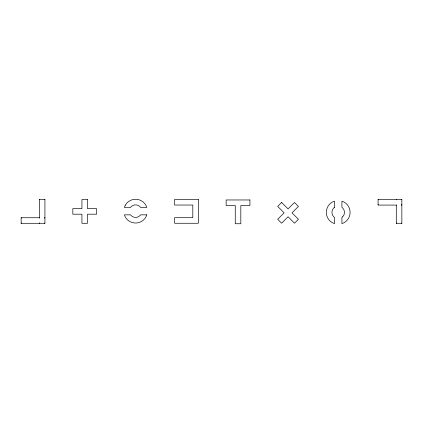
<?xml version="1.0" encoding="UTF-8"?>
<svg xmlns="http://www.w3.org/2000/svg" width="423" height="423" viewBox="0 0 423 423"><rect width="100%" height="100%" fill="white"/><g stroke="black" fill="none" stroke-linecap="round" stroke-linejoin="round"><path stroke-width="0.63" d="M39.365 199.83L39.677 199.524M44.923 199.83L44.616 199.524M378.077 199.83L378.384 199.524M401.85 199.83L401.543 199.524M378.077 204.769L378.384 204.769M401.543 204.769L401.85 204.769M396.6 205.081L378.077 205.081L378.077 199.524L401.85 199.524L401.85 223.296L396.293 223.296L396.293 205.081M401.543 205.081L401.85 205.081M39.677 217.739L21.15 217.739L21.15 223.296L44.923 223.296L44.923 199.524L39.365 199.524L39.365 218.046L39.677 218.046M44.616 217.739L44.923 217.739M21.15 218.046L21.457 217.739M44.616 218.046L44.923 218.046M21.15 222.99L21.457 223.296M44.923 222.99L44.616 223.296M396.293 222.99L396.6 223.296M401.85 222.99L401.543 223.296M396.6 199.524L396.6 199.83L396.293 199.524M39.677 222.99L39.677 223.296M39.365 222.99L39.365 223.296M125.287 205.197L124.362 207.439L130.575 207.439L131.141 206.699A6.282 6.282 0 0 1 140.024 206.699L140.589 207.439L146.802 207.439L145.877 205.197A11.886 11.886 0 0 0 125.287 205.197M146.802 214.847L145.877 217.089A11.886 11.886 0 0 1 125.287 217.089L124.362 214.847L130.575 214.847L131.141 215.587A6.282 6.282 0 0 0 140.024 215.587L140.589 214.847L146.802 214.847M281.623 202.464L277.689 206.398L284.129 212.838L277.689 219.278L281.623 223.207L288.063 216.766L294.503 223.207L298.432 219.278L291.992 212.838L298.432 206.398L294.503 202.464L288.063 208.904L281.623 202.464M334.508 207.381L333.768 207.947A6.282 6.282 0 0 0 333.768 216.83L334.508 217.396L334.508 223.614L332.267 222.683A11.886 11.886 0 0 1 332.267 202.094L334.508 201.168L334.508 207.381M342.651 216.83L341.916 217.396L341.916 223.614L344.153 222.683A11.886 11.886 0 0 0 344.153 202.094L341.916 201.168L341.916 207.381L342.651 207.947A6.282 6.282 0 0 1 342.651 216.83M87.492 199.524L81.935 199.524L81.935 208.629L72.825 208.629L72.825 214.186L81.935 214.186L81.935 223.296L87.492 223.296L87.492 214.186L96.603 214.186L96.603 208.629L87.492 208.629L87.492 199.524M198.366 199.487L174.593 199.487L174.593 205.044L192.809 205.044L192.809 217.702L174.593 217.702L174.593 223.259L198.366 223.259L198.366 199.487M249.924 199.968L226.152 199.968L226.152 205.525L235.262 205.525L235.262 223.746L240.819 223.746L240.819 205.525L249.924 205.525L249.924 199.968"/></g></svg>
